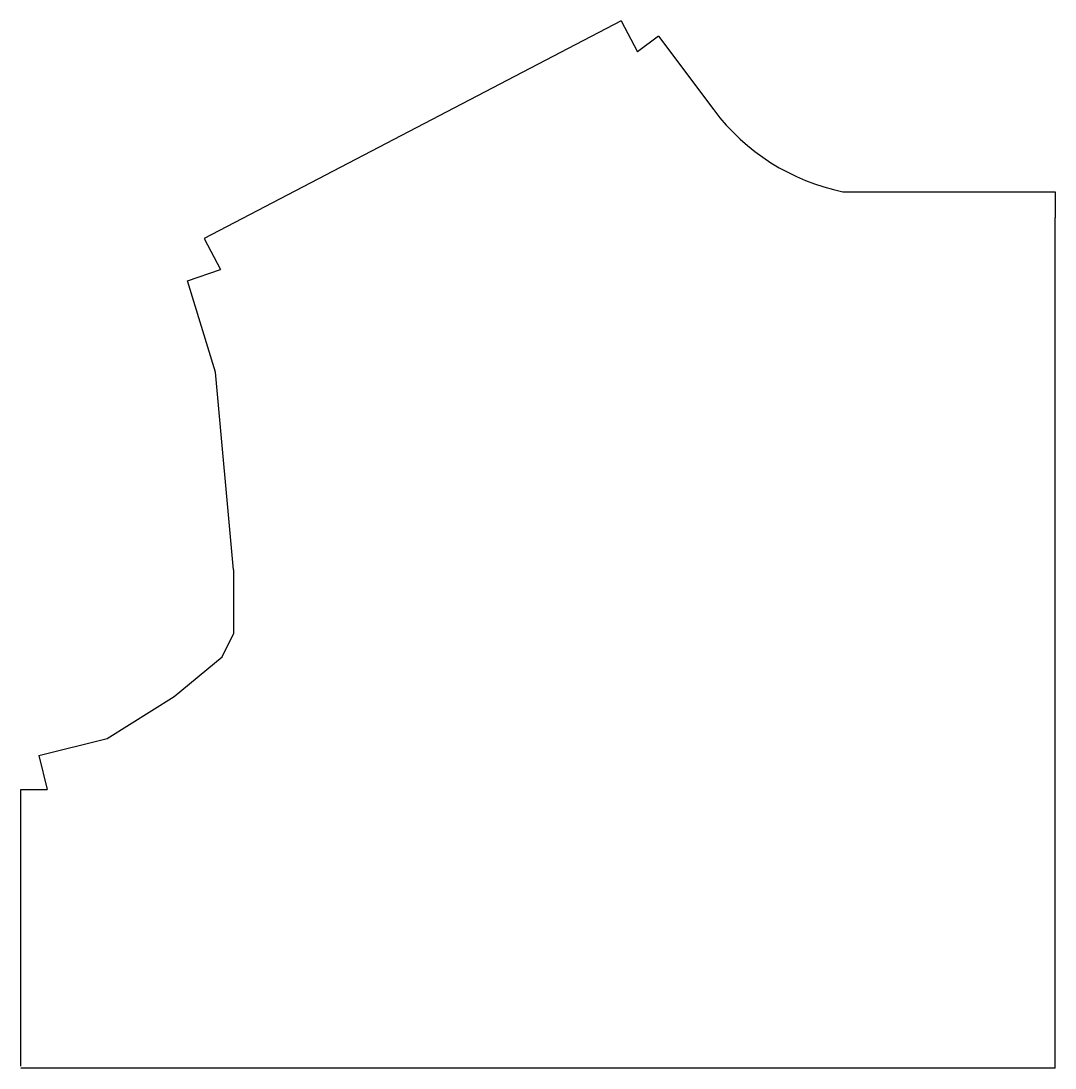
# Model space of a CAD drawing. Extents: x 741 to 1117, y 1707 to 2088.
import ezdxf

# ---------------------------------------------------------------- set-up
doc = ezdxf.new("R2010")
doc.units = 0
doc.header["$MEASUREMENT"] = 0
doc.layers.add('2_L_SEAM_ALLOWANCE_3', color=5, linetype='Continuous')

msp = doc.modelspace()

# ---------------------------------------------------------------- linework, layer by layer
at = {"layer": '2_L_SEAM_ALLOWANCE_3', "color": 5, "linetype": 'Continuous', "lineweight": 25}
for p, q in [((959.33, 2087.71), (807.87, 2008.69)), ((959.33, 2087.71), (965.2, 2076.45)), ((972.82, 2082.16), (965.2, 2076.45)), ((972.82, 2082.16), (992.92, 2055.37)), ((1039.83, 2025.68), (1072.39, 2025.68)), ((1072.39, 2025.68), (1116.84, 2025.68)), ((1116.84, 2025.68), (1116.84, 2016.16)), ((1116.84, 1707.27), (1116.84, 2016.16)), ((807.87, 2008.69), (813.74, 1997.43)), ((801.8, 1993.33), (813.74, 1997.43)), ((811.99, 1960.1), (801.8, 1993.33)), ((818.51, 1888.29), (811.99, 1960.1)), ((818.51, 1888.29), (818.51, 1865.07)), ((814.34, 1856.73), (818.51, 1865.07)), ((796.95, 1842.24), (814.34, 1856.73)), ((772.59, 1827.01), (796.95, 1842.24)), ((747.74, 1820.8), (772.59, 1827.01)), ((747.74, 1820.8), (750.82, 1808.48)), ((741.3, 1707.99), (741.3, 1808.48)), ((741.3, 1808.48), (750.82, 1808.48)), ((1116.84, 1707.27), (741.3, 1707.27))]:
    msp.add_line(p, q, dxfattribs=at)
msp.add_arc((1055.44, 2102.26), 78.16, -143.1301, -101.5267, dxfattribs=at)

doc.saveas('drawing.dxf')
